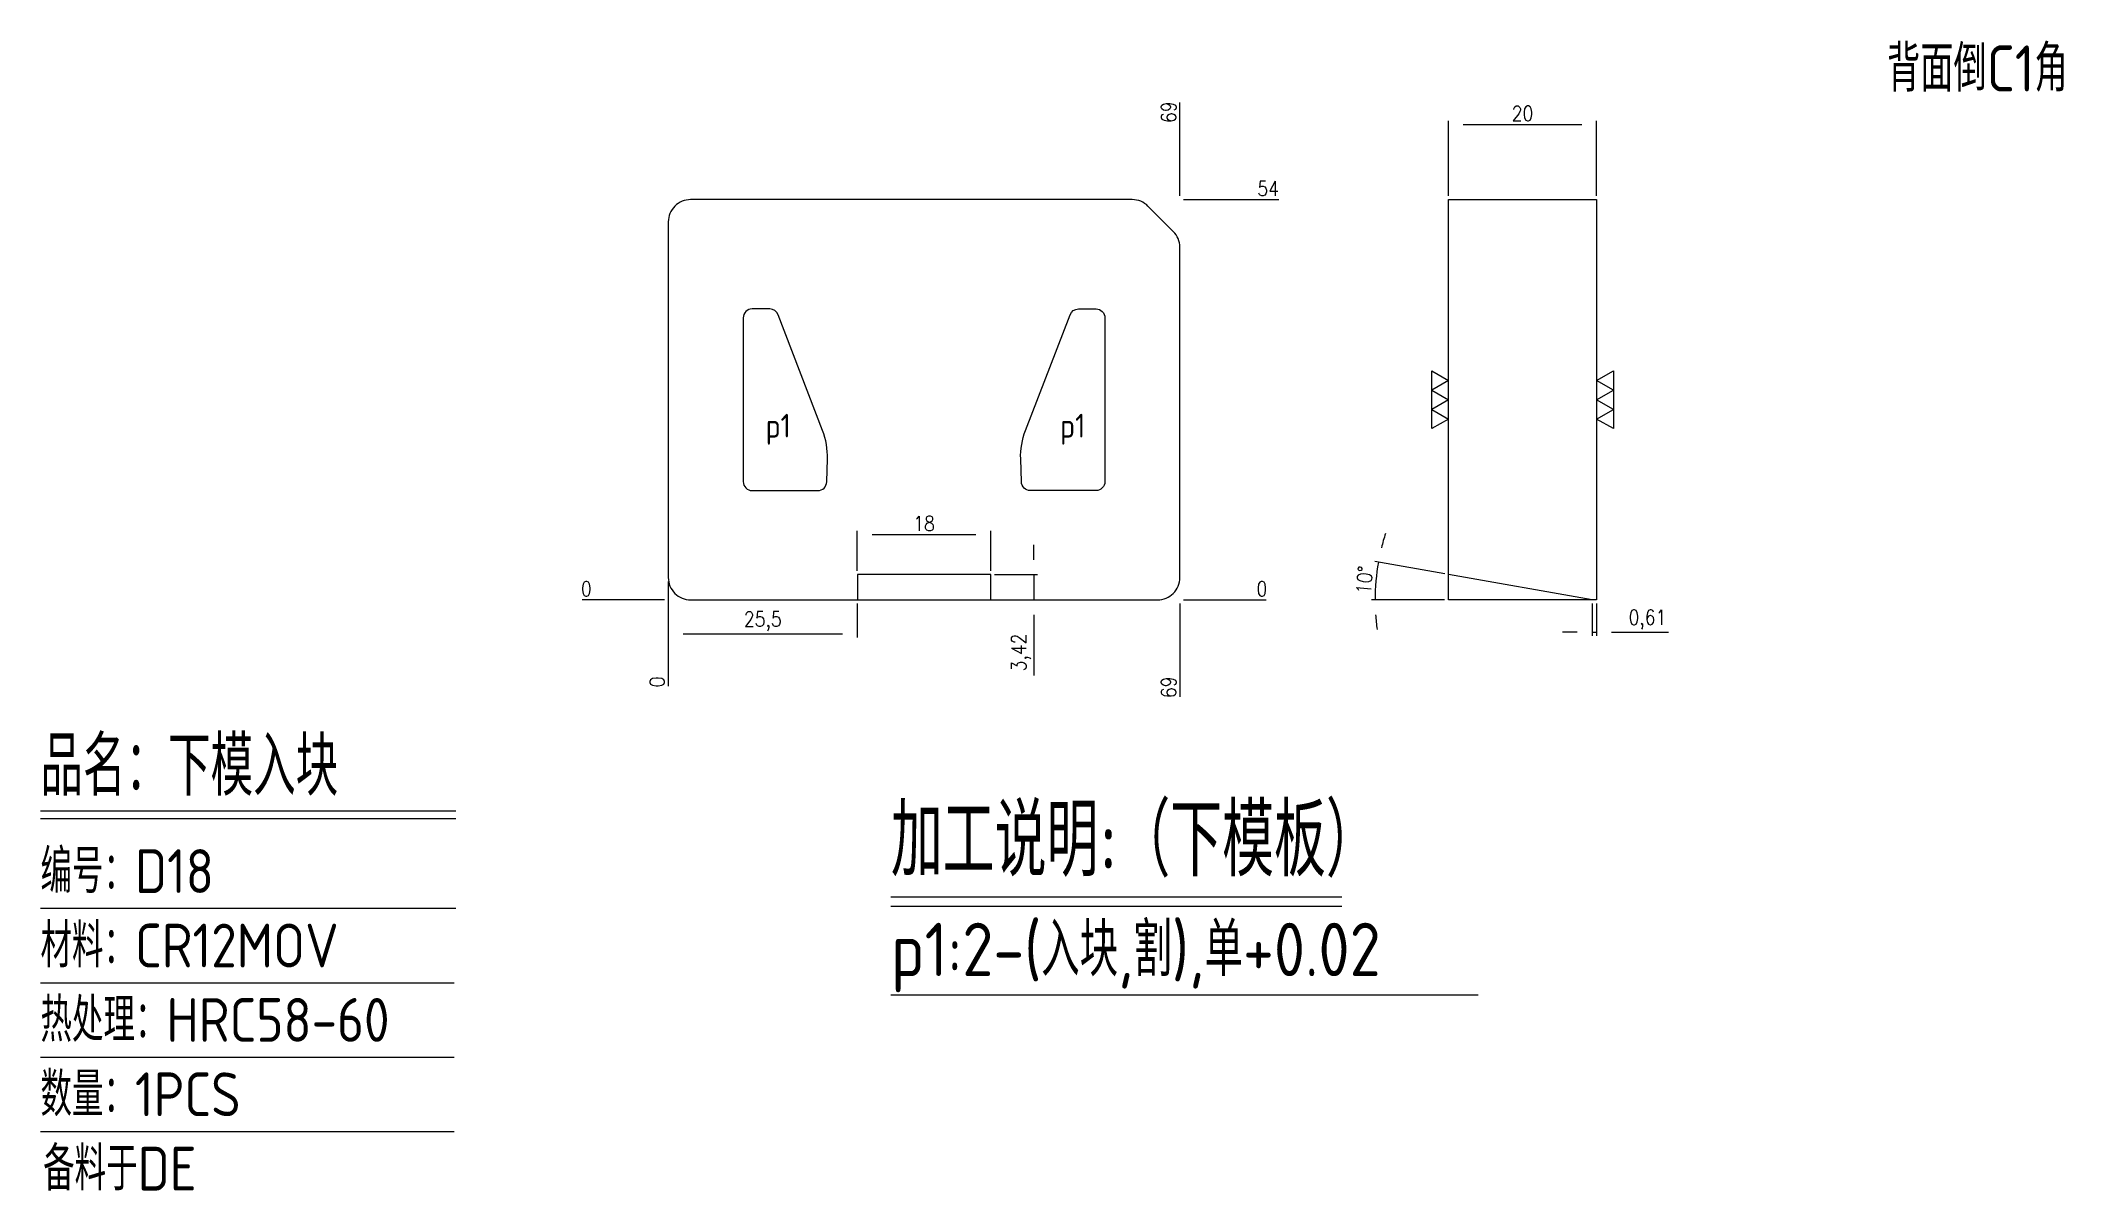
# Model space of a CAD drawing. Header units: millimetres. Extents: x 109675 to 109948, y 605 to 760.
import ezdxf
from ezdxf.enums import TextEntityAlignment as Align

# ---------------------------------------------------------------- set-up
doc = ezdxf.new("R2010")
doc.units = ezdxf.units.MM
doc.linetypes.add('HIDDEN', pattern=[0])
for name, color, linetype in [('DIE', 7, 'Continuous'), ('DIE_P', 2, 'Continuous'), ('DIM', 4, 'Continuous'), ('TEXT', 4, 'Continuous')]:
    doc.layers.add(name, color=color, linetype=linetype)
doc.styles.add('gbenor', font='gbenor.shx', dxfattribs={"bigfont": 'gbcbig.shx'})
doc.styles.get("Standard").update_dxf_attribs({"font": 'txt.shx', "width": 0.85, "bigfont": 'ctxt.shx'})
doc.dimstyles.new('T-2-WX', dxfattribs={"dimtxt": 2, "dimasz": 2, "dimexe": 0.5, "dimexo": 0.5, "dimgap": 0.5, "dimtad": 1, "dimtxsty": 'Standard', "dimblk": 'OPEN30', "dimcen": 0, "dimazin": 3, "dimtfac": 1, "dimtmove": 0, "dimatfit": 3, "dimldrblk": 'OPEN30', "dimlwd": -1, "dimlwe": -1})

# ---------------------------------------------------------------- blocks, each defined once
blk = doc.blocks.new('*D7579')
at = {"layer": 'Defpoints', "color": 0}
for p in [(109759.94, 684.99), (109828.94, 684.99), (109838.94, 684.99)]:
    blk.add_point(p, dxfattribs=at)
at = {"layer": 'DIM', "color": 0}
blk.add_line((109829.44, 684.99), (109840.58, 684.99), dxfattribs=at)
at = {"layer": 'DIM', "color": 0, "lineweight": 5, "insert": (109840.01, 686.49), "char_height": 2, "attachment_point": 5}
blk.add_mtext('0', dxfattribs=at)
blk = doc.blocks.new('_Open30')
blk = doc.blocks.new('*D7580')
at = {"layer": 'Defpoints', "color": 0}
for p in [(109828.94, 738.99), (109838.94, 738.99), (109759.94, 684.99)]:
    blk.add_point(p, dxfattribs=at)
at = {"layer": 'DIM', "color": 0}
for p, q in [((109829.44, 738.99), (109832.94, 738.99)), ((109832.94, 738.99), (109834.94, 738.99)), ((109834.94, 738.99), (109842.28, 738.99))]:
    blk.add_line(p, q, dxfattribs=at)
at = {"layer": 'DIM', "color": 0, "lineweight": 5, "insert": (109840.86, 740.49), "char_height": 2, "attachment_point": 5}
blk.add_mtext('54', dxfattribs=at)
blk = doc.blocks.new('*D7581')
at = {"layer": 'Defpoints', "color": 0}
for p in [(109749.94, 684.99), (109759.94, 684.99), (109759.94, 684.99)]:
    blk.add_point(p, dxfattribs=at)
at = {"layer": 'DIM', "color": 0}
blk.add_line((109759.44, 684.99), (109748.31, 684.99), dxfattribs=at)
at = {"layer": 'DIM', "color": 0, "lineweight": 5, "insert": (109748.88, 686.49), "char_height": 2, "attachment_point": 5}
blk.add_mtext('0', dxfattribs=at)
blk = doc.blocks.new('*D7582')
at = {"layer": 'Defpoints', "color": 0}
for p in [(109759.94, 684.99), (109828.94, 684.99), (109828.94, 674.99)]:
    blk.add_point(p, dxfattribs=at)
at = {"layer": 'DIM', "color": 0}
for p, q in [((109828.94, 684.49), (109828.94, 680.99)), ((109828.94, 680.99), (109828.94, 678.99)), ((109828.94, 678.99), (109828.94, 671.9))]:
    blk.add_line(p, q, dxfattribs=at)
at = {"layer": 'DIM', "color": 0, "lineweight": 5, "insert": (109827.44, 673.2), "char_height": 2, "attachment_point": 5, "rotation": 90}
blk.add_mtext('69', dxfattribs=at)
blk = doc.blocks.new('*D7583')
at = {"layer": 'Defpoints', "color": 0}
for p in [(109759.94, 684.99), (109759.94, 684.99), (109759.94, 674.99)]:
    blk.add_point(p, dxfattribs=at)
at = {"layer": 'DIM', "color": 0}
blk.add_line((109759.94, 684.49), (109759.94, 673.36), dxfattribs=at)
at = {"layer": 'DIM', "color": 0, "lineweight": 5, "insert": (109758.44, 673.93), "char_height": 2, "attachment_point": 5, "rotation": 90}
blk.add_mtext('0', dxfattribs=at)
blk = doc.blocks.new('*D7584')
at = {"layer": 'Defpoints', "color": 0}
for p in [(109828.94, 748.99), (109828.94, 738.99), (109759.94, 684.99)]:
    blk.add_point(p, dxfattribs=at)
at = {"layer": 'DIM', "color": 0}
for p, q in [((109828.94, 744.99), (109828.94, 752.09)), ((109828.94, 742.99), (109828.94, 744.99)), ((109828.94, 739.49), (109828.94, 742.99))]:
    blk.add_line(p, q, dxfattribs=at)
at = {"layer": 'DIM', "color": 0, "lineweight": 5, "insert": (109827.44, 750.79), "char_height": 2, "attachment_point": 5, "rotation": 90}
blk.add_mtext('69', dxfattribs=at)
blk = doc.blocks.new('*D7585')
at = {"layer": 'Defpoints', "color": 0}
for p in [(109759.94, 687.99), (109785.44, 684.99), (109785.44, 680.41)]:
    blk.add_point(p, dxfattribs=at)
at = {"layer": 'DIM', "color": 0}
for p, q in [((109759.94, 687.49), (109759.94, 679.91)), ((109785.44, 684.49), (109785.44, 679.91)), ((109761.94, 680.41), (109783.44, 680.41))]:
    blk.add_line(p, q, dxfattribs=at)
at = {"layer": 'DIM', "color": 0, "lineweight": 5, "insert": (109772.69, 682.1), "char_height": 2, "attachment_point": 5}
blk.add_mtext('25,5', dxfattribs=at)
blk = doc.blocks.new('*D7586')
at = {"layer": 'Defpoints', "color": 0}
for p in [(109803.44, 693.81), (109785.44, 688.41), (109803.44, 688.41)]:
    blk.add_point(p, dxfattribs=at)
at = {"layer": 'DIM', "color": 0}
for p, q in [((109785.44, 688.91), (109785.44, 694.31)), ((109787.44, 693.81), (109801.44, 693.81)), ((109803.44, 688.91), (109803.44, 694.31))]:
    blk.add_line(p, q, dxfattribs=at)
at = {"layer": 'DIM', "color": 0, "lineweight": 5, "insert": (109794.44, 695.31), "char_height": 2, "attachment_point": 5}
blk.add_mtext('18', dxfattribs=at)
blk = doc.blocks.new('*D7587')
at = {"layer": 'Defpoints', "color": 0}
for p in [(109803.44, 688.41), (109803.44, 684.99), (109809.24, 684.99)]:
    blk.add_point(p, dxfattribs=at)
at = {"layer": 'DIM', "color": 0}
for p, q in [((109809.24, 690.41), (109809.24, 692.41)), ((109803.94, 688.41), (109809.74, 688.41)), ((109809.24, 688.41), (109809.24, 684.99)), ((109803.94, 684.99), (109809.74, 684.99)), ((109809.24, 682.99), (109809.24, 674.81))]:
    blk.add_line(p, q, dxfattribs=at)
at = {"layer": 'DIM', "color": 0, "lineweight": 5, "insert": (109807.54, 677.9), "char_height": 2, "attachment_point": 5, "rotation": 90}
blk.add_mtext('3,42', dxfattribs=at)
blk = doc.blocks.new('*D7588')
at = {"layer": 'Defpoints', "color": 0}
for p in [(109885.17, 749.13), (109865.17, 738.99), (109885.17, 738.99)]:
    blk.add_point(p, dxfattribs=at)
at = {"layer": 'DIM', "color": 0}
for p, q in [((109865.17, 739.49), (109865.17, 749.63)), ((109867.17, 749.13), (109883.17, 749.13)), ((109885.17, 739.49), (109885.17, 749.63))]:
    blk.add_line(p, q, dxfattribs=at)
at = {"layer": 'DIM', "color": 0, "lineweight": 5, "insert": (109875.17, 750.63), "char_height": 2, "attachment_point": 5}
blk.add_mtext('20', dxfattribs=at)
blk = doc.blocks.new('*D7589')
at = {"layer": 'Defpoints', "color": 0}
for p in [(109884.56, 684.99), (109885.17, 684.99), (109885.17, 680.65)]:
    blk.add_point(p, dxfattribs=at)
at = {"layer": 'DIM', "color": 0}
for p, q in [((109884.56, 684.49), (109884.56, 680.15)), ((109885.17, 684.49), (109885.17, 680.15)), ((109882.56, 680.65), (109880.56, 680.65)), ((109884.56, 680.65), (109885.17, 680.65)), ((109887.17, 680.65), (109894.87, 680.65))]:
    blk.add_line(p, q, dxfattribs=at)
at = {"layer": 'DIM', "color": 0, "lineweight": 5, "insert": (109892.02, 682.34), "char_height": 2, "attachment_point": 5}
blk.add_mtext('0,61', dxfattribs=at)
blk = doc.blocks.new('*D7590')
at = {"layer": 'Defpoints', "color": 0}
for p in [(109855.47, 688.39), (109865.17, 688.41), (109865.17, 684.99), (109884.56, 684.99), (109885.17, 684.99)]:
    blk.add_point(p, dxfattribs=at)
at = {"layer": 'DIM', "color": 0}
for p, q in [((109864.68, 688.5), (109855.23, 690.17)), ((109864.67, 684.99), (109854.78, 684.99))]:
    blk.add_line(p, q, dxfattribs=at)
for start, end in [(162.1721, 166.0861), (170, 180), (183.9139, 187.8279)]:
    blk.add_arc((109884.56, 684.99), 29.28, start, end, dxfattribs=at)
at = {"layer": 'DIM', "color": 0, "lineweight": 5, "insert": (109853.85, 687.68), "char_height": 2, "attachment_point": 5, "rotation": 85}
blk.add_mtext('10%%d', dxfattribs=at)

msp = doc.modelspace()

# ---------------------------------------------------------------- linework, layer by layer
at = {"layer": 'DIE', "color": 4, "lineweight": 5}
for points in [[(109862.923, 715.892), (109865.173, 714.593), (109862.923, 713.294), (109865.173, 711.995), (109862.923, 710.696), (109865.173, 709.397), (109862.923, 708.098), (109862.923, 715.892)], [(109887.423, 708.098), (109885.173, 709.397), (109887.423, 710.696), (109885.173, 711.995), (109887.423, 713.294), (109885.173, 714.593), (109887.423, 715.892), (109887.423, 708.098)]]:
    msp.add_lwpolyline(points, close=True, dxfattribs=at)
at = {"layer": 'DIE_P', "linetype": 'HIDDEN', "lineweight": 5}
msp.add_line((109884.559, 684.995), (109865.173, 688.413), dxfattribs=at)
at = {"layer": 'DIE_P', "linetype": 'Continuous', "lineweight": 5}
msp.add_lwpolyline([(109759.943, 735.995), (109759.943, 687.995, 0.4142136), (109762.943, 684.995), (109825.943, 684.995, 0.4142136), (109828.943, 687.995), (109828.943, 732.581, 0.1989124), (109828.064, 734.702), (109824.65, 738.116, 0.1989124), (109822.529, 738.995), (109762.943, 738.995, 0.4142136)], format="xyb", close=True, dxfattribs=at)
msp.add_lwpolyline([(109865.173, 684.995), (109865.173, 738.995), (109885.173, 738.995), (109885.173, 684.995)], close=True, dxfattribs=at)
at = {"layer": 'DIE_P', "color": 1, "linetype": 'Continuous', "lineweight": 5}
for points in [[(109770.044, 723.041), (109770.044, 707.502), (109770.044, 703.972), (109770.044, 700.949, 0.4142136), (109771.244, 699.749), (109780.111, 699.749, 0.4050649), (109781.311, 700.911), (109781.408, 704.011, 0.0999331), (109780.76, 707.835), (109774.748, 723.472, 0.3103563), (109773.628, 724.241), (109771.244, 724.241, 0.4142136)], [(109818.842, 723.041), (109818.842, 707.502), (109818.842, 703.972), (109818.842, 700.949, -0.4142136), (109817.642, 699.749), (109808.775, 699.749, -0.4050649), (109807.575, 700.911), (109807.478, 704.011, -0.0999331), (109808.126, 707.835), (109814.138, 723.472, -0.3103563), (109815.258, 724.241), (109817.642, 724.241, -0.4142136)]]:
    msp.add_lwpolyline(points, format="xyb", close=True, dxfattribs=at)
at = {"layer": 'DIE_P', "lineweight": 5}
msp.add_lwpolyline([(109785.443, 684.995), (109803.443, 684.995), (109803.443, 688.413), (109785.443, 688.413)], close=True, dxfattribs=at)
at = {"layer": 'DIM', "color": 4, "linetype": 'Continuous', "lineweight": 5}
for p, q in [((109675.251, 656.516), (109731.305, 656.516)), ((109675.251, 655.483), (109731.305, 655.483)), ((109675.251, 643.382), (109731.305, 643.382)), ((109675.251, 633.346), (109731.062, 633.346)), ((109675.251, 623.311), (109731.062, 623.311)), ((109675.251, 613.275), (109731.062, 613.275))]:
    msp.add_line(p, q, dxfattribs=at)
at = {"layer": 'TEXT', "color": 3, "lineweight": 5}
for p, q in [((109789.969, 644.924), (109850.795, 644.924)), ((109789.969, 643.664), (109850.795, 643.664)), ((109789.969, 631.712), (109869.185, 631.712))]:
    msp.add_line(p, q, dxfattribs=at)

# ---------------------------------------------------------------- texts
at = {"layer": 'DIM', "color": 3, "linetype": 'Continuous', "lineweight": 5, "style": 'gbenor'}
for s, height, p in [('品名：下模入块', 7.9693, (109675.251, 658.582)), ('编号：D18', 5.9032, (109675.251, 645.448)), ('材料：CR12MOV', 5.9032, (109675.251, 635.412)), ('热处理：HRC58-60', 5.90321, (109675.251, 625.377)), ('数量：1PCS', 5.9032, (109675.251, 615.341)), ('备料于DE', 5.9032, (109675.61, 605.306))]:
    msp.add_text(s, height=height, dxfattribs=at).set_placement(p)
at = {"layer": 'TEXT', "color": 4, "lineweight": 5, "style": 'gbenor'}
for s, height, p in [('背面倒C1角', 6.2174, (109924.351, 753.582)), ('加工说明:（下模板）', 9.72, (109789.969, 647.696)), ('p1:2-(入块,割),单+0.02', 7.2, (109789.969, 634.232))]:
    msp.add_text(s, height=height, dxfattribs=at).set_placement(p)
for p in [(109774.77, 708.499), (109814.489, 708.499)]:
    msp.add_text('p1', height=3.2, dxfattribs=at).set_placement(p, align=Align.MIDDLE_CENTER)

# ---------------------------------------------------------------- dimensions: what is measured, and where the dimension line sits
at = {"layer": 'DIM', "color": 4, "lineweight": 5}
for feature_location, offset, dtype, origin, picture, middle in [((109828.943, 738.995), (0, 10), 1, (109759.943, 684.995), '*D7584', (109827.443, 750.79)), ((109828.943, 738.995), (10, 0), 0, (109759.943, 684.995), '*D7580', (109840.86, 740.495)), ((109759.942962171, 684.994892853), (-10, 0), 0, (109759.942962171, 684.994892853), '*D7581', (109748.876295504, 686.494892853)), ((109828.942962191, 684.994892853), (10, 0), 0, (109759.942962171, 684.994892853), '*D7579', (109840.009628858, 686.494892853)), ((109759.942962171, 684.994892853), (0, -10), 1, (109759.942962171, 684.994892853), '*D7583', (109758.442962171, 673.928226187)), ((109828.943, 684.995), (0, -10), 1, (109759.943, 684.995), '*D7582', (109827.443, 673.2))]:
    dim = msp.add_ordinate_dim(feature_location=feature_location, offset=offset, dtype=dtype, origin=origin, dimstyle='T-2-WX', dxfattribs=at)
    dim.commit()
    dim.dimension.update_dxf_attribs({"geometry": picture, "text_midpoint": middle})
dim = msp.add_linear_dim(base=(109885.173, 749.125), p1=(109865.173, 738.995), p2=(109885.173, 738.995), dimstyle='T-2-WX', dxfattribs=at)
dim.commit()
dim.dimension.update_dxf_attribs({"geometry": '*D7588', "text_midpoint": (109875.173, 749.125), "dimtype": 160})
for base, p1, p2, picture, middle in [((109803.443, 693.808), (109785.443, 688.413), (109803.443, 688.413), '*D7586', (109794.443, 695.308)), ((109785.443, 680.409), (109759.943, 687.995), (109785.443, 684.995), '*D7585', (109772.693, 682.099)), ((109885.173, 680.653), (109884.559, 684.995), (109885.173, 684.995), '*D7589', (109892.02, 682.344))]:
    dim = msp.add_linear_dim(base=base, p1=p1, p2=p2, dimstyle='T-2-WX', dxfattribs=at)
    dim.commit()
    dim.dimension.update_dxf_attribs({"geometry": picture, "text_midpoint": middle})
dim = msp.add_angular_dim_2l(base=(109855.474, 688.394), line1=((109884.559, 684.995), (109865.173, 688.413)), line2=((109885.173, 684.995), (109865.173, 684.995)), dimstyle='T-2-WX', dxfattribs=at)
dim.commit()
dim.dimension.update_dxf_attribs({"geometry": '*D7590', "text_midpoint": (109853.846, 687.682)})
dim = msp.add_linear_dim(base=(109809.235, 684.995), p1=(109803.443, 688.413), p2=(109803.443, 684.995), angle=90, dimstyle='T-2-WX', dxfattribs=at)
dim.commit()
dim.dimension.update_dxf_attribs({"geometry": '*D7587', "text_midpoint": (109807.545, 677.904)})

doc.saveas('drawing.dxf')
